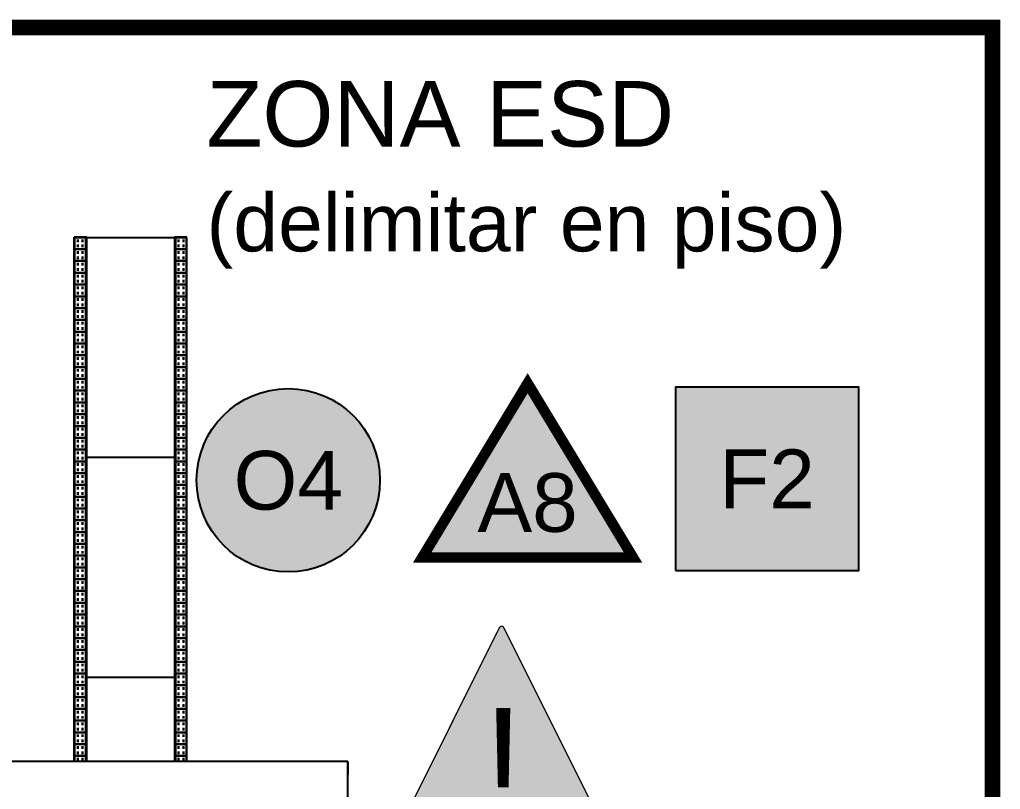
# Model space of a CAD drawing. Header units: metres. Extents: x 151 to 270, y 180 to 223.
# Drawn here: x 174.987 to 178.731, y 206.497 to 209.434 of the extents above; entities that cross this region are included whole.
import ezdxf
from ezdxf.enums import TextEntityAlignment as Align

# ---------------------------------------------------------------- set-up
doc = ezdxf.new("R2010")
doc.units = ezdxf.units.M
doc.linetypes.add('DASHED', pattern=[1.524, 1.27, -0.254])
doc.layers.add('1-AREA DE PRODUCCION', color=7, linetype='Continuous')
doc.layers.add('2-SEÑALETICA', color=2, linetype='Continuous')
doc.styles.add('SEN-ARIAL', font='arial.ttf')

# ---------------------------------------------------------------- blocks, each defined once
blk = doc.blocks.new('SEÑ_OBLIGACION')
at = {"true_color": 0x004da6}
h = blk.add_hatch(color=5, dxfattribs=at)
edge = h.paths.add_edge_path()
edge.add_arc((0, 0), 0.35, 0, 360)
at = {"color": 7}
blk.add_circle((0, 0), 0.35, dxfattribs=at)
at = {"color": 7, "style": 'SEN-ARIAL'}
blk.add_attdef('CODIGO', text='', height=0.224, dxfattribs=at).set_placement((0, 0), align=Align.MIDDLE_CENTER)
at = {"style": 'SEN-ARIAL', "flags": 1}
for tag, p in [('DESCRIPCION', (0, -0.55)), ('NOM', (0, -0.75))]:
    blk.add_attdef(tag, p, '', height=0.1, dxfattribs=at)
blk = doc.blocks.new('SEÑ_ADVERTENCIA')
at = {"true_color": 0xffd100}
blk.add_hatch(color=2, dxfattribs=at).paths.add_polyline_path([(0, 0.3675), (0.4025, -0.2975), (-0.4025, -0.2975)])
at = {"color": 250, "const_width": 0.04}
blk.add_lwpolyline([(0, 0.3675), (0.4025, -0.2975), (-0.4025, -0.2975)], close=True, dxfattribs=at)
at = {"color": 250, "style": 'SEN-ARIAL'}
blk.add_attdef('CODIGO', text='', height=0.224, dxfattribs=at).set_placement((0, -0.0875), align=Align.MIDDLE_CENTER)
at = {"style": 'SEN-ARIAL', "flags": 1}
for tag, p in [('DESCRIPCION', (0, -0.55)), ('NOM', (0, -0.75))]:
    blk.add_attdef(tag, p, '', height=0.1, dxfattribs=at)
blk = doc.blocks.new('SEÑ_INCENDIO')
at = {"true_color": 0xd90000}
blk.add_hatch(color=1, dxfattribs=at).paths.add_polyline_path([(-0.35, -0.35), (0.35, -0.35), (0.35, 0.35), (-0.35, 0.35)])
at = {"color": 7}
blk.add_lwpolyline([(-0.35, -0.35), (0.35, -0.35), (0.35, 0.35), (-0.35, 0.35)], close=True, dxfattribs=at)
at = {"color": 7, "style": 'SEN-ARIAL'}
blk.add_attdef('CODIGO', text='', height=0.224, dxfattribs=at).set_placement((0, 0), align=Align.MIDDLE_CENTER)
at = {"style": 'SEN-ARIAL', "flags": 1}
for tag, p in [('DESCRIPCION', (0, -0.55)), ('NOM', (0, -0.75))]:
    blk.add_attdef(tag, p, '', height=0.1, dxfattribs=at)

msp = doc.modelspace()

# ---------------------------------------------------------------- hatches: boundary and pattern name
at = {"layer": '2-SEÑALETICA', "linetype": 'ByBlock', "lineweight": 15}
h = msp.add_hatch(color=2, dxfattribs=at)
h.paths.add_polyline_path([(177.2104, 206.3313, 0.557537), (177.2194, 206.3458), (176.8356, 207.1135, 0.618034), (176.8177, 207.1135), (176.6641, 206.8062), (176.4339, 206.3458, 0.557537), (176.4428, 206.3313)])
h.paths.add_polyline_path([(177.2208, 206.5928), (177.2208, 206.9369), (177.5554, 206.9369), (177.5554, 206.5928)], flags=9)

# ---------------------------------------------------------------- linework, layer by layer
at = {"layer": '1-AREA DE PRODUCCION', "color": 0, "linetype": 'Continuous', "lineweight": 30}
for p, q in [((175.1951, 208.6042), (175.1951, 208.6043)), ((175.1951, 208.6038), (175.1951, 208.6042)), ((175.1951, 208.6036), (175.1951, 208.6038)), ((175.1951, 208.545), (175.1951, 208.6036)), ((175.1971, 208.6042), (175.1961, 208.6042)), ((175.1961, 208.6039), (175.1971, 208.6039)), ((175.2052, 208.6034), (175.1961, 208.6034)), ((175.1961, 208.6033), (175.1961, 208.6034)), ((175.1961, 208.6033), (175.2391, 208.6033)), ((175.1961, 208.6033), (175.1961, 208.5583)), ((175.1981, 208.6043), (175.1981, 208.6042)), ((175.1981, 208.6038), (175.1981, 208.6042)), ((175.1981, 208.6038), (175.1981, 208.6038)), ((175.1981, 208.6036), (175.1981, 208.6035)), ((175.1985, 208.6035), (175.2052, 208.6035)), ((175.2011, 208.6036), (175.1986, 208.6036)), ((175.2043, 208.6042), (175.1998, 208.6043)), ((175.1998, 208.6037), (175.2043, 208.6039)), ((175.2001, 208.6044), (175.2126, 208.6044)), ((175.2052, 208.6034), (175.2001, 208.6034)), ((175.206, 208.6038), (175.2015, 208.6036)), ((175.2046, 208.6039), (175.2046, 208.6041)), ((175.2052, 208.6035), (175.2052, 208.6034)), ((175.2062, 208.6035), (175.2052, 208.6035)), ((175.2052, 208.6035), (175.2052, 208.6034)), ((175.229, 208.604), (175.2062, 208.604)), ((175.2062, 208.604), (175.2062, 208.6038)), ((175.2062, 208.604), (175.2062, 208.6035)), ((175.229, 208.604), (175.2062, 208.604)), ((175.2086, 208.5858), (175.2086, 208.5958)), ((175.2094, 208.6043), (175.2092, 208.6043)), ((175.2092, 208.6043), (175.2092, 208.6043)), ((175.2092, 208.6043), (175.2092, 208.6043)), ((175.2092, 208.6043), (175.2093, 208.6043)), ((175.2093, 208.6043), (175.2095, 208.6043)), ((175.2096, 208.6043), (175.2094, 208.6043)), ((175.2095, 208.6043), (175.214, 208.6041)), ((175.2099, 208.6043), (175.2096, 208.6043)), ((175.2102, 208.6043), (175.2099, 208.6043)), ((175.2126, 208.6043), (175.2102, 208.6043)), ((175.2136, 208.6044), (175.2136, 208.6044)), ((175.2136, 208.6041), (175.2136, 208.6044)), ((175.2147, 208.6041), (175.2205, 208.6041)), ((175.2212, 208.6041), (175.2257, 208.6043)), ((175.2216, 208.6044), (175.2216, 208.6044)), ((175.2216, 208.6041), (175.2216, 208.6044)), ((175.2226, 208.6044), (175.2351, 208.6044)), ((175.225, 208.6043), (175.2226, 208.6043)), ((175.2253, 208.6043), (175.225, 208.6043)), ((175.2255, 208.6043), (175.2253, 208.6043)), ((175.2257, 208.6043), (175.2255, 208.6043)), ((175.2257, 208.6043), (175.2258, 208.6043)), ((175.2259, 208.6043), (175.2257, 208.6043)), ((175.2258, 208.6043), (175.2259, 208.6043)), ((175.2259, 208.6043), (175.226, 208.6043)), ((175.226, 208.6043), (175.2259, 208.6043)), ((175.2266, 208.5858), (175.2266, 208.5958)), ((175.229, 208.6038), (175.229, 208.604)), ((175.229, 208.6035), (175.229, 208.604)), ((175.23, 208.6035), (175.229, 208.6035)), ((175.2337, 208.6036), (175.2291, 208.6038)), ((175.23, 208.6034), (175.23, 208.6035)), ((175.23, 208.6035), (175.2366, 208.6035)), ((175.23, 208.6034), (175.23, 208.6035)), ((175.2351, 208.6034), (175.23, 208.6034)), ((175.2391, 208.6034), (175.23, 208.6034)), ((175.2306, 208.6041), (175.2306, 208.6039)), ((175.2354, 208.6043), (175.2309, 208.6042)), ((175.2309, 208.6039), (175.2354, 208.6037)), ((175.2366, 208.6036), (175.234, 208.6036)), ((175.2371, 208.6042), (175.2371, 208.6043)), ((175.2371, 208.6038), (175.2371, 208.6042)), ((175.2371, 208.6038), (175.2371, 208.6038)), ((175.2371, 208.6035), (175.2371, 208.6036)), ((175.2391, 208.6042), (175.2381, 208.6042)), ((175.2381, 208.6039), (175.2391, 208.6039)), ((175.2391, 208.6033), (175.2391, 208.6034)), ((175.2391, 208.6033), (175.2391, 208.5583)), ((175.2401, 208.6043), (175.2401, 208.6042)), ((175.2416, 208.6042), (175.2401, 208.6042)), ((175.2401, 208.6035), (175.2401, 208.6042)), ((175.2401, 208.6038), (175.2401, 208.6036)), ((175.2401, 208.6035), (175.2401, 207.764)), ((175.2416, 208.6035), (175.2416, 208.6042)), ((175.2416, 208.6042), (175.2416, 208.6042)), ((175.5801, 208.6042), (175.5786, 208.6042)), ((175.5786, 208.6042), (175.5786, 208.6035)), ((175.5786, 208.6042), (175.5786, 208.6042)), ((175.5801, 208.6043), (175.5801, 208.6042)), ((175.5801, 208.6042), (175.5801, 208.6035)), ((175.5801, 208.6038), (175.5801, 208.6036)), ((175.5801, 207.764), (175.5801, 208.6035)), ((175.5811, 208.6042), (175.5821, 208.6042)), ((175.5821, 208.6039), (175.5811, 208.6039)), ((175.5811, 208.6033), (175.5811, 208.6034)), ((175.5811, 208.6034), (175.5902, 208.6034)), ((175.5811, 208.5583), (175.5811, 208.6033)), ((175.6241, 208.6033), (175.5811, 208.6033)), ((175.5831, 208.6042), (175.5831, 208.6043)), ((175.5831, 208.6042), (175.5831, 208.6038)), ((175.5831, 208.6038), (175.5831, 208.6038)), ((175.5831, 208.6035), (175.5831, 208.6036)), ((175.5902, 208.6035), (175.5835, 208.6035)), ((175.5836, 208.6036), (175.5861, 208.6036)), ((175.5848, 208.6043), (175.5893, 208.6042)), ((175.5893, 208.6039), (175.5848, 208.6037)), ((175.5976, 208.6044), (175.5851, 208.6044)), ((175.5851, 208.6034), (175.5902, 208.6034)), ((175.5865, 208.6036), (175.591, 208.6038)), ((175.5896, 208.6041), (175.5896, 208.6039)), ((175.5902, 208.6034), (175.5902, 208.6035)), ((175.5902, 208.6034), (175.5902, 208.6035)), ((175.5902, 208.6035), (175.5912, 208.6035)), ((175.5912, 208.604), (175.614, 208.604)), ((175.5912, 208.6038), (175.5912, 208.604)), ((175.5912, 208.6035), (175.5912, 208.604)), ((175.614, 208.604), (175.5912, 208.604)), ((175.5936, 208.5958), (175.5936, 208.5858)), ((175.5943, 208.6043), (175.5942, 208.6043)), ((175.5942, 208.6043), (175.5942, 208.6043)), ((175.5942, 208.6043), (175.5942, 208.6043)), ((175.5942, 208.6043), (175.5944, 208.6043)), ((175.5945, 208.6043), (175.5943, 208.6043)), ((175.5944, 208.6043), (175.5946, 208.6043)), ((175.599, 208.6041), (175.5945, 208.6043)), ((175.5946, 208.6043), (175.5949, 208.6043)), ((175.5949, 208.6043), (175.5952, 208.6043)), ((175.5952, 208.6043), (175.5976, 208.6043)), ((175.5986, 208.6044), (175.5986, 208.6044)), ((175.5986, 208.6044), (175.5986, 208.6041)), ((175.6055, 208.6041), (175.5997, 208.6041)), ((175.6107, 208.6043), (175.6062, 208.6041)), ((175.6066, 208.6044), (175.6066, 208.6044)), ((175.6066, 208.6044), (175.6066, 208.6041)), ((175.6201, 208.6044), (175.6076, 208.6044)), ((175.6076, 208.6043), (175.61, 208.6043)), ((175.61, 208.6043), (175.6103, 208.6043)), ((175.6103, 208.6043), (175.6105, 208.6043)), ((175.6105, 208.6043), (175.6107, 208.6043)), ((175.6107, 208.6043), (175.6109, 208.6043)), ((175.6108, 208.6043), (175.6107, 208.6043)), ((175.6109, 208.6043), (175.6108, 208.6043)), ((175.6109, 208.6043), (175.611, 208.6043)), ((175.611, 208.6043), (175.6109, 208.6043)), ((175.6116, 208.5958), (175.6116, 208.5858)), ((175.614, 208.604), (175.614, 208.6038)), ((175.614, 208.604), (175.614, 208.6035)), ((175.614, 208.6035), (175.615, 208.6035)), ((175.6141, 208.6038), (175.6187, 208.6036)), ((175.615, 208.6035), (175.615, 208.6034)), ((175.6216, 208.6035), (175.615, 208.6035)), ((175.615, 208.6035), (175.615, 208.6034)), ((175.615, 208.6034), (175.6201, 208.6034)), ((175.615, 208.6034), (175.6241, 208.6034)), ((175.6156, 208.6039), (175.6156, 208.6041)), ((175.6159, 208.6042), (175.6204, 208.6043)), ((175.6204, 208.6037), (175.6159, 208.6039)), ((175.619, 208.6036), (175.6216, 208.6036)), ((175.6221, 208.6043), (175.6221, 208.6042)), ((175.6221, 208.6042), (175.6221, 208.6038)), ((175.6221, 208.6038), (175.6221, 208.6038)), ((175.6221, 208.6036), (175.6221, 208.6035)), ((175.6231, 208.6042), (175.6241, 208.6042)), ((175.6241, 208.6039), (175.6231, 208.6039)), ((175.6241, 208.6033), (175.6241, 208.6034)), ((175.6241, 208.5583), (175.6241, 208.6033)), ((175.1951, 208.5431), (175.1951, 208.545)), ((175.1961, 208.5583), (175.2391, 208.5583)), ((175.1961, 208.5583), (175.1961, 208.5134)), ((175.2086, 208.5659), (175.2086, 208.5758)), ((175.2086, 208.5409), (175.2086, 208.5508)), ((175.2266, 208.5659), (175.2266, 208.5758)), ((175.2266, 208.5409), (175.2266, 208.5508)), ((175.2391, 208.5583), (175.2391, 208.5134)), ((175.6241, 208.5583), (175.5811, 208.5583)), ((175.5811, 208.5134), (175.5811, 208.5583)), ((175.5936, 208.5758), (175.5936, 208.5659)), ((175.5936, 208.5508), (175.5936, 208.5409)), ((175.6116, 208.5758), (175.6116, 208.5659)), ((175.6116, 208.5508), (175.6116, 208.5409)), ((175.6241, 208.5134), (175.6241, 208.5583)), ((175.1951, 207.4438), (175.1951, 208.5431)), ((175.1961, 208.5134), (175.2391, 208.5134)), ((175.1961, 208.5134), (175.1961, 208.4684)), ((175.2086, 208.5209), (175.2086, 208.5308)), ((175.2266, 208.5209), (175.2266, 208.5308)), ((175.2391, 208.5134), (175.2391, 208.4684)), ((175.5811, 208.4684), (175.5811, 208.5134)), ((175.6241, 208.5134), (175.5811, 208.5134)), ((175.5936, 208.5308), (175.5936, 208.5209)), ((175.6116, 208.5308), (175.6116, 208.5209)), ((175.6241, 208.4684), (175.6241, 208.5134)), ((175.2086, 208.4959), (175.2086, 208.5058)), ((175.2086, 208.4759), (175.2086, 208.4859)), ((175.2266, 208.4959), (175.2266, 208.5058)), ((175.2266, 208.4759), (175.2266, 208.4859)), ((175.5936, 208.5058), (175.5936, 208.4959)), ((175.5936, 208.4859), (175.5936, 208.4759)), ((175.6116, 208.5058), (175.6116, 208.4959)), ((175.6116, 208.4859), (175.6116, 208.4759)), ((175.1961, 208.4684), (175.2391, 208.4684)), ((175.1961, 208.4684), (175.1961, 208.4234)), ((175.2086, 208.4509), (175.2086, 208.4609)), ((175.2086, 208.4309), (175.2086, 208.4409)), ((175.2266, 208.4509), (175.2266, 208.4609)), ((175.2266, 208.4309), (175.2266, 208.4409)), ((175.2391, 208.4684), (175.2391, 208.4234)), ((175.5811, 208.4234), (175.5811, 208.4684)), ((175.6241, 208.4684), (175.5811, 208.4684)), ((175.5936, 208.4609), (175.5936, 208.4509)), ((175.5936, 208.4409), (175.5936, 208.4309)), ((175.6116, 208.4609), (175.6116, 208.4509)), ((175.6116, 208.4409), (175.6116, 208.4309)), ((175.6241, 208.4234), (175.6241, 208.4684)), ((175.1961, 208.4234), (175.2391, 208.4234)), ((175.1961, 208.4234), (175.1961, 208.3784)), ((175.2086, 208.406), (175.2086, 208.4159)), ((175.2086, 208.386), (175.2086, 208.3959)), ((175.2266, 208.406), (175.2266, 208.4159)), ((175.2266, 208.386), (175.2266, 208.3959)), ((175.2391, 208.4234), (175.2391, 208.3784)), ((175.5811, 208.3784), (175.5811, 208.4234)), ((175.6241, 208.4234), (175.5811, 208.4234)), ((175.5936, 208.4159), (175.5936, 208.406)), ((175.5936, 208.3959), (175.5936, 208.386)), ((175.6116, 208.4159), (175.6116, 208.406)), ((175.6116, 208.3959), (175.6116, 208.386)), ((175.6241, 208.3784), (175.6241, 208.4234)), ((175.1961, 208.3784), (175.2391, 208.3784)), ((175.1961, 208.3784), (175.1961, 208.3335)), ((175.2086, 208.361), (175.2086, 208.3709)), ((175.2266, 208.361), (175.2266, 208.3709)), ((175.2391, 208.3784), (175.2391, 208.3335)), ((175.5811, 208.3335), (175.5811, 208.3784)), ((175.6241, 208.3784), (175.5811, 208.3784)), ((175.5936, 208.3709), (175.5936, 208.361)), ((175.6116, 208.3709), (175.6116, 208.361)), ((175.6241, 208.3335), (175.6241, 208.3784)), ((175.1961, 208.3335), (175.2391, 208.3335)), ((175.1961, 208.3335), (175.1961, 208.2885)), ((175.2086, 208.341), (175.2086, 208.3509)), ((175.2086, 208.316), (175.2086, 208.326)), ((175.2266, 208.341), (175.2266, 208.3509)), ((175.2266, 208.316), (175.2266, 208.326)), ((175.2391, 208.3335), (175.2391, 208.2885)), ((175.5811, 208.2885), (175.5811, 208.3335)), ((175.6241, 208.3335), (175.5811, 208.3335)), ((175.5936, 208.3509), (175.5936, 208.341)), ((175.5936, 208.326), (175.5936, 208.316)), ((175.6116, 208.3509), (175.6116, 208.341)), ((175.6116, 208.326), (175.6116, 208.316)), ((175.6241, 208.2885), (175.6241, 208.3335)), ((175.1961, 208.2885), (175.2391, 208.2885)), ((175.1961, 208.2885), (175.1961, 208.2435)), ((175.2086, 208.296), (175.2086, 208.306)), ((175.2266, 208.296), (175.2266, 208.306)), ((175.2391, 208.2885), (175.2391, 208.2435)), ((175.5811, 208.2435), (175.5811, 208.2885)), ((175.6241, 208.2885), (175.5811, 208.2885)), ((175.5936, 208.306), (175.5936, 208.296)), ((175.6116, 208.306), (175.6116, 208.296)), ((175.6241, 208.2435), (175.6241, 208.2885)), ((175.2086, 208.271), (175.2086, 208.281)), ((175.2086, 208.251), (175.2086, 208.261)), ((175.2266, 208.271), (175.2266, 208.281)), ((175.2266, 208.251), (175.2266, 208.261)), ((175.5936, 208.281), (175.5936, 208.271)), ((175.5936, 208.261), (175.5936, 208.251)), ((175.6116, 208.281), (175.6116, 208.271)), ((175.6116, 208.261), (175.6116, 208.251)), ((175.1961, 208.2435), (175.2391, 208.2435)), ((175.1961, 208.2435), (175.1961, 208.1986)), ((175.2086, 208.2261), (175.2086, 208.236)), ((175.2086, 208.2061), (175.2086, 208.216)), ((175.2266, 208.2261), (175.2266, 208.236)), ((175.2266, 208.2061), (175.2266, 208.216)), ((175.2391, 208.2435), (175.2391, 208.1986)), ((175.5811, 208.1986), (175.5811, 208.2435)), ((175.6241, 208.2435), (175.5811, 208.2435)), ((175.5936, 208.236), (175.5936, 208.2261)), ((175.5936, 208.216), (175.5936, 208.2061)), ((175.6116, 208.236), (175.6116, 208.2261)), ((175.6116, 208.216), (175.6116, 208.2061)), ((175.6241, 208.1986), (175.6241, 208.2435)), ((175.1961, 208.1986), (175.2391, 208.1986)), ((175.1961, 208.1986), (175.1961, 208.1536)), ((175.2086, 208.1811), (175.2086, 208.191)), ((175.2086, 208.1611), (175.2086, 208.171)), ((175.2266, 208.1811), (175.2266, 208.191)), ((175.2266, 208.1611), (175.2266, 208.171)), ((175.2391, 208.1986), (175.2391, 208.1536)), ((175.5811, 208.1536), (175.5811, 208.1986)), ((175.6241, 208.1986), (175.5811, 208.1986)), ((175.5936, 208.191), (175.5936, 208.1811)), ((175.5936, 208.171), (175.5936, 208.1611)), ((175.6116, 208.191), (175.6116, 208.1811)), ((175.6116, 208.171), (175.6116, 208.1611)), ((175.6241, 208.1536), (175.6241, 208.1986)), ((175.1961, 208.1536), (175.2391, 208.1536)), ((175.1961, 208.1536), (175.1961, 208.1086)), ((175.2086, 208.1361), (175.2086, 208.1461)), ((175.2266, 208.1361), (175.2266, 208.1461)), ((175.2391, 208.1536), (175.2391, 208.1086)), ((175.5811, 208.1086), (175.5811, 208.1536)), ((175.6241, 208.1536), (175.5811, 208.1536)), ((175.5936, 208.1461), (175.5936, 208.1361)), ((175.6116, 208.1461), (175.6116, 208.1361)), ((175.6241, 208.1086), (175.6241, 208.1536)), ((175.1961, 208.1086), (175.2391, 208.1086)), ((175.1961, 208.1086), (175.1961, 208.0636)), ((175.2086, 208.1161), (175.2086, 208.1261)), ((175.2086, 208.0911), (175.2086, 208.1011)), ((175.2266, 208.1161), (175.2266, 208.1261)), ((175.2266, 208.0911), (175.2266, 208.1011)), ((175.2391, 208.1086), (175.2391, 208.0636)), ((175.5811, 208.0636), (175.5811, 208.1086)), ((175.6241, 208.1086), (175.5811, 208.1086)), ((175.5936, 208.1261), (175.5936, 208.1161)), ((175.5936, 208.1011), (175.5936, 208.0911)), ((175.6116, 208.1261), (175.6116, 208.1161)), ((175.6116, 208.1011), (175.6116, 208.0911)), ((175.6241, 208.0636), (175.6241, 208.1086)), ((175.1961, 208.0636), (175.2391, 208.0636)), ((175.1961, 208.0636), (175.1961, 208.0187)), ((175.2086, 208.0712), (175.2086, 208.0811)), ((175.2266, 208.0712), (175.2266, 208.0811)), ((175.2391, 208.0636), (175.2391, 208.0187)), ((175.5811, 208.0187), (175.5811, 208.0636)), ((175.6241, 208.0636), (175.5811, 208.0636)), ((175.5936, 208.0811), (175.5936, 208.0712)), ((175.6116, 208.0811), (175.6116, 208.0712)), ((175.6241, 208.0187), (175.6241, 208.0636)), ((175.2086, 208.0462), (175.2086, 208.0561)), ((175.2086, 208.0262), (175.2086, 208.0361)), ((175.2266, 208.0462), (175.2266, 208.0561)), ((175.2266, 208.0262), (175.2266, 208.0361)), ((175.5936, 208.0561), (175.5936, 208.0462)), ((175.5936, 208.0361), (175.5936, 208.0262)), ((175.6116, 208.0561), (175.6116, 208.0462)), ((175.6116, 208.0361), (175.6116, 208.0262)), ((175.1961, 208.0187), (175.2391, 208.0187)), ((175.1961, 208.0187), (175.1961, 207.9737)), ((175.2086, 208.0012), (175.2086, 208.0111)), ((175.2086, 207.9812), (175.2086, 207.9912)), ((175.2266, 208.0012), (175.2266, 208.0111)), ((175.2266, 207.9812), (175.2266, 207.9912)), ((175.2391, 208.0187), (175.2391, 207.9737)), ((175.5811, 207.9737), (175.5811, 208.0187)), ((175.6241, 208.0187), (175.5811, 208.0187)), ((175.5936, 208.0111), (175.5936, 208.0012)), ((175.5936, 207.9912), (175.5936, 207.9812)), ((175.6116, 208.0111), (175.6116, 208.0012)), ((175.6116, 207.9912), (175.6116, 207.9812)), ((175.6241, 207.9737), (175.6241, 208.0187)), ((175.1961, 207.9737), (175.2391, 207.9737)), ((175.1961, 207.9737), (175.1961, 207.9287)), ((175.2086, 207.9562), (175.2086, 207.9662)), ((175.2086, 207.9362), (175.2086, 207.9462)), ((175.2266, 207.9562), (175.2266, 207.9662)), ((175.2266, 207.9362), (175.2266, 207.9462)), ((175.2391, 207.9737), (175.2391, 207.9287)), ((175.5811, 207.9287), (175.5811, 207.9737)), ((175.6241, 207.9737), (175.5811, 207.9737)), ((175.5936, 207.9662), (175.5936, 207.9562)), ((175.5936, 207.9462), (175.5936, 207.9362)), ((175.6116, 207.9662), (175.6116, 207.9562)), ((175.6116, 207.9462), (175.6116, 207.9362)), ((175.6241, 207.9287), (175.6241, 207.9737)), ((175.1961, 207.9287), (175.2391, 207.9287)), ((175.1961, 207.9287), (175.1961, 207.8837)), ((175.2086, 207.9113), (175.2086, 207.9212)), ((175.2266, 207.9113), (175.2266, 207.9212)), ((175.2391, 207.9287), (175.2391, 207.8837)), ((175.5811, 207.8837), (175.5811, 207.9287)), ((175.6241, 207.9287), (175.5811, 207.9287)), ((175.5936, 207.9212), (175.5936, 207.9113)), ((175.6116, 207.9212), (175.6116, 207.9113)), ((175.6241, 207.8837), (175.6241, 207.9287)), ((175.1961, 207.8837), (175.2391, 207.8837)), ((175.1961, 207.8837), (175.1961, 207.8388)), ((175.2086, 207.8913), (175.2086, 207.9012)), ((175.2086, 207.8663), (175.2086, 207.8762)), ((175.2266, 207.8913), (175.2266, 207.9012)), ((175.2266, 207.8663), (175.2266, 207.8762)), ((175.2391, 207.8837), (175.2391, 207.8388)), ((175.5811, 207.8388), (175.5811, 207.8837)), ((175.6241, 207.8837), (175.5811, 207.8837)), ((175.5936, 207.9012), (175.5936, 207.8913)), ((175.5936, 207.8762), (175.5936, 207.8663)), ((175.6116, 207.9012), (175.6116, 207.8913)), ((175.6116, 207.8762), (175.6116, 207.8663)), ((175.6241, 207.8388), (175.6241, 207.8837)), ((175.1961, 207.8388), (175.2391, 207.8388)), ((175.1961, 207.8388), (175.1961, 207.7938)), ((175.2086, 207.8463), (175.2086, 207.8562)), ((175.2266, 207.8463), (175.2266, 207.8562)), ((175.2391, 207.8388), (175.2391, 207.7938)), ((175.5811, 207.7938), (175.5811, 207.8388)), ((175.6241, 207.8388), (175.5811, 207.8388)), ((175.5936, 207.8562), (175.5936, 207.8463)), ((175.6116, 207.8562), (175.6116, 207.8463)), ((175.6241, 207.7938), (175.6241, 207.8388)), ((175.2086, 207.8213), (175.2086, 207.8313)), ((175.2086, 207.8013), (175.2086, 207.8113)), ((175.2266, 207.8213), (175.2266, 207.8313)), ((175.2266, 207.8013), (175.2266, 207.8113)), ((175.5936, 207.8313), (175.5936, 207.8213)), ((175.5936, 207.8113), (175.5936, 207.8013)), ((175.6116, 207.8313), (175.6116, 207.8213)), ((175.6116, 207.8113), (175.6116, 207.8013)), ((175.1961, 207.7938), (175.2391, 207.7938)), ((175.1961, 207.7938), (175.1961, 207.7488)), ((175.2086, 207.7763), (175.2086, 207.7863)), ((175.2086, 207.7564), (175.2086, 207.7663)), ((175.2266, 207.7763), (175.2266, 207.7863)), ((175.2266, 207.7564), (175.2266, 207.7663)), ((175.2391, 207.7938), (175.2391, 207.7488)), ((175.2401, 207.764), (175.2401, 206.9245)), ((175.5801, 206.9245), (175.5801, 207.764)), ((175.5811, 207.7488), (175.5811, 207.7938)), ((175.6241, 207.7938), (175.5811, 207.7938)), ((175.5936, 207.7863), (175.5936, 207.7763)), ((175.5936, 207.7663), (175.5936, 207.7564)), ((175.6116, 207.7863), (175.6116, 207.7763)), ((175.6116, 207.7663), (175.6116, 207.7564)), ((175.6241, 207.7488), (175.6241, 207.7938)), ((175.1961, 207.7488), (175.2391, 207.7488)), ((175.1961, 207.7488), (175.1961, 207.7039)), ((175.2086, 207.7314), (175.2086, 207.7413)), ((175.2086, 207.7114), (175.2086, 207.7213)), ((175.2266, 207.7314), (175.2266, 207.7413)), ((175.2266, 207.7114), (175.2266, 207.7213)), ((175.2391, 207.7488), (175.2391, 207.7039)), ((175.5811, 207.7039), (175.5811, 207.7488)), ((175.6241, 207.7488), (175.5811, 207.7488)), ((175.5936, 207.7413), (175.5936, 207.7314)), ((175.5936, 207.7213), (175.5936, 207.7114)), ((175.6116, 207.7413), (175.6116, 207.7314)), ((175.6116, 207.7213), (175.6116, 207.7114)), ((175.6241, 207.7039), (175.6241, 207.7488)), ((175.1961, 207.7039), (175.2391, 207.7039)), ((175.1961, 207.7039), (175.1961, 207.6589)), ((175.2086, 207.6864), (175.2086, 207.6963)), ((175.2266, 207.6864), (175.2266, 207.6963)), ((175.2391, 207.7039), (175.2391, 207.6589)), ((175.5811, 207.6589), (175.5811, 207.7039)), ((175.6241, 207.7039), (175.5811, 207.7039)), ((175.5936, 207.6963), (175.5936, 207.6864)), ((175.6116, 207.6963), (175.6116, 207.6864)), ((175.6241, 207.6589), (175.6241, 207.7039)), ((175.1961, 207.6589), (175.2391, 207.6589)), ((175.1961, 207.6589), (175.1961, 207.6139)), ((175.2086, 207.6664), (175.2086, 207.6763)), ((175.2086, 207.6414), (175.2086, 207.6514)), ((175.2266, 207.6664), (175.2266, 207.6763)), ((175.2266, 207.6414), (175.2266, 207.6514)), ((175.2391, 207.6589), (175.2391, 207.6139)), ((175.5811, 207.6139), (175.5811, 207.6589)), ((175.6241, 207.6589), (175.5811, 207.6589)), ((175.5936, 207.6763), (175.5936, 207.6664)), ((175.5936, 207.6514), (175.5936, 207.6414)), ((175.6116, 207.6763), (175.6116, 207.6664)), ((175.6116, 207.6514), (175.6116, 207.6414)), ((175.6241, 207.6139), (175.6241, 207.6589)), ((175.1961, 207.6139), (175.2391, 207.6139)), ((175.1961, 207.6139), (175.1961, 207.5689)), ((175.2086, 207.6214), (175.2086, 207.6314)), ((175.2266, 207.6214), (175.2266, 207.6314)), ((175.2391, 207.6139), (175.2391, 207.5689)), ((175.5811, 207.5689), (175.5811, 207.6139)), ((175.6241, 207.6139), (175.5811, 207.6139)), ((175.5936, 207.6314), (175.5936, 207.6214)), ((175.6116, 207.6314), (175.6116, 207.6214)), ((175.6241, 207.5689), (175.6241, 207.6139)), ((175.2086, 207.5964), (175.2086, 207.6064)), ((175.2086, 207.5765), (175.2086, 207.5864)), ((175.2266, 207.5964), (175.2266, 207.6064)), ((175.2266, 207.5765), (175.2266, 207.5864)), ((175.5936, 207.6064), (175.5936, 207.5964)), ((175.5936, 207.5864), (175.5936, 207.5765)), ((175.6116, 207.6064), (175.6116, 207.5964)), ((175.6116, 207.5864), (175.6116, 207.5765)), ((175.1961, 207.5689), (175.2391, 207.5689)), ((175.1961, 207.5689), (175.1961, 207.524)), ((175.2086, 207.5515), (175.2086, 207.5614)), ((175.2086, 207.5315), (175.2086, 207.5414)), ((175.2266, 207.5515), (175.2266, 207.5614)), ((175.2266, 207.5315), (175.2266, 207.5414)), ((175.2391, 207.5689), (175.2391, 207.524)), ((175.5811, 207.524), (175.5811, 207.5689)), ((175.6241, 207.5689), (175.5811, 207.5689)), ((175.5936, 207.5614), (175.5936, 207.5515)), ((175.5936, 207.5414), (175.5936, 207.5315)), ((175.6116, 207.5614), (175.6116, 207.5515)), ((175.6116, 207.5414), (175.6116, 207.5315)), ((175.6241, 207.524), (175.6241, 207.5689)), ((175.1961, 207.524), (175.2391, 207.524)), ((175.1961, 207.524), (175.1961, 207.479)), ((175.2086, 207.5065), (175.2086, 207.5164)), ((175.2266, 207.5065), (175.2266, 207.5164)), ((175.2391, 207.524), (175.2391, 207.479)), ((175.5811, 207.479), (175.5811, 207.524)), ((175.6241, 207.524), (175.5811, 207.524)), ((175.5936, 207.5164), (175.5936, 207.5065)), ((175.6116, 207.5164), (175.6116, 207.5065)), ((175.6241, 207.479), (175.6241, 207.524)), ((175.1961, 207.479), (175.2391, 207.479)), ((175.1961, 207.479), (175.1961, 207.434)), ((175.2086, 207.4865), (175.2086, 207.4965)), ((175.2086, 207.4615), (175.2086, 207.4715)), ((175.2266, 207.4865), (175.2266, 207.4965)), ((175.2266, 207.4615), (175.2266, 207.4715)), ((175.2391, 207.479), (175.2391, 207.434)), ((175.5811, 207.434), (175.5811, 207.479)), ((175.6241, 207.479), (175.5811, 207.479)), ((175.5936, 207.4965), (175.5936, 207.4865)), ((175.5936, 207.4715), (175.5936, 207.4615)), ((175.6116, 207.4965), (175.6116, 207.4865)), ((175.6116, 207.4715), (175.6116, 207.4615)), ((175.6241, 207.434), (175.6241, 207.479)), ((175.1951, 207.4415), (175.1942, 207.4415)), ((175.1951, 207.4418), (175.1944, 207.4418)), ((175.1951, 207.4422), (175.1947, 207.4422)), ((175.1951, 207.3071), (175.1951, 207.4438)), ((175.1961, 207.434), (175.2391, 207.434)), ((175.1961, 207.434), (175.1961, 207.389)), ((175.2086, 207.4415), (175.2086, 207.4515)), ((175.2086, 207.4166), (175.2086, 207.4265)), ((175.2266, 207.4415), (175.2266, 207.4515)), ((175.2266, 207.4166), (175.2266, 207.4265)), ((175.2391, 207.434), (175.2391, 207.389)), ((175.5811, 207.389), (175.5811, 207.434)), ((175.6241, 207.434), (175.5811, 207.434)), ((175.5936, 207.4515), (175.5936, 207.4415)), ((175.5936, 207.4265), (175.5936, 207.4166)), ((175.6116, 207.4515), (175.6116, 207.4415)), ((175.6116, 207.4265), (175.6116, 207.4166)), ((175.6241, 207.389), (175.6241, 207.434)), ((175.1961, 207.389), (175.2391, 207.389)), ((175.1961, 207.389), (175.1961, 207.3441)), ((175.2086, 207.3966), (175.2086, 207.4065)), ((175.2266, 207.3966), (175.2266, 207.4065)), ((175.2391, 207.389), (175.2391, 207.3441)), ((175.5811, 207.3441), (175.5811, 207.389)), ((175.6241, 207.389), (175.5811, 207.389)), ((175.5936, 207.4065), (175.5936, 207.3966)), ((175.6116, 207.4065), (175.6116, 207.3966)), ((175.6241, 207.3441), (175.6241, 207.389)), ((175.2086, 207.3716), (175.2086, 207.3815)), ((175.2086, 207.3516), (175.2086, 207.3615)), ((175.2266, 207.3716), (175.2266, 207.3815)), ((175.2266, 207.3516), (175.2266, 207.3615)), ((175.5936, 207.3815), (175.5936, 207.3716)), ((175.5936, 207.3615), (175.5936, 207.3516)), ((175.6116, 207.3815), (175.6116, 207.3716)), ((175.6116, 207.3615), (175.6116, 207.3516)), ((175.1961, 207.3441), (175.2391, 207.3441)), ((175.1961, 207.3441), (175.1961, 207.2991)), ((175.2086, 207.3266), (175.2086, 207.3366)), ((175.2086, 207.3066), (175.2086, 207.3166)), ((175.2266, 207.3266), (175.2266, 207.3366)), ((175.2266, 207.3066), (175.2266, 207.3166)), ((175.2391, 207.3441), (175.2391, 207.2991)), ((175.5811, 207.2991), (175.5811, 207.3441)), ((175.6241, 207.3441), (175.5811, 207.3441)), ((175.5936, 207.3366), (175.5936, 207.3266)), ((175.5936, 207.3166), (175.5936, 207.3066)), ((175.6116, 207.3366), (175.6116, 207.3266)), ((175.6116, 207.3166), (175.6116, 207.3066)), ((175.6241, 207.2991), (175.6241, 207.3441)), ((175.1951, 207.3052), (175.1951, 207.3071)), ((175.1951, 206.6037), (175.1951, 207.3052)), ((175.1961, 207.2991), (175.2391, 207.2991)), ((175.1961, 207.2991), (175.1961, 207.2541)), ((175.2086, 207.2816), (175.2086, 207.2916)), ((175.2266, 207.2816), (175.2266, 207.2916)), ((175.2391, 207.2991), (175.2391, 207.2541)), ((175.5811, 207.2541), (175.5811, 207.2991)), ((175.6241, 207.2991), (175.5811, 207.2991)), ((175.5936, 207.2916), (175.5936, 207.2816)), ((175.6116, 207.2916), (175.6116, 207.2816)), ((175.6241, 207.2541), (175.6241, 207.2991)), ((175.1961, 207.2541), (175.2391, 207.2541)), ((175.1961, 207.2541), (175.1961, 207.2092)), ((175.2086, 207.2617), (175.2086, 207.2716)), ((175.2086, 207.2367), (175.2086, 207.2466)), ((175.2266, 207.2617), (175.2266, 207.2716)), ((175.2266, 207.2367), (175.2266, 207.2466)), ((175.2391, 207.2541), (175.2391, 207.2092)), ((175.5811, 207.2092), (175.5811, 207.2541)), ((175.6241, 207.2541), (175.5811, 207.2541)), ((175.5936, 207.2716), (175.5936, 207.2617)), ((175.5936, 207.2466), (175.5936, 207.2367)), ((175.6116, 207.2716), (175.6116, 207.2617)), ((175.6116, 207.2466), (175.6116, 207.2367)), ((175.6241, 207.2092), (175.6241, 207.2541)), ((175.1961, 207.2092), (175.2391, 207.2092)), ((175.1961, 207.2092), (175.1961, 207.1642)), ((175.2086, 207.2167), (175.2086, 207.2266)), ((175.2086, 207.1917), (175.2086, 207.2016)), ((175.2266, 207.2167), (175.2266, 207.2266)), ((175.2266, 207.1917), (175.2266, 207.2016)), ((175.2391, 207.2092), (175.2391, 207.1642)), ((175.5811, 207.1642), (175.5811, 207.2092)), ((175.6241, 207.2092), (175.5811, 207.2092)), ((175.5936, 207.2266), (175.5936, 207.2167)), ((175.5936, 207.2016), (175.5936, 207.1917)), ((175.6116, 207.2266), (175.6116, 207.2167)), ((175.6116, 207.2016), (175.6116, 207.1917)), ((175.6241, 207.1642), (175.6241, 207.2092)), ((175.1961, 207.1642), (175.2391, 207.1642)), ((175.1961, 207.1642), (175.1961, 207.1192)), ((175.2086, 207.1717), (175.2086, 207.1817)), ((175.2266, 207.1717), (175.2266, 207.1817)), ((175.2391, 207.1642), (175.2391, 207.1192)), ((175.5811, 207.1192), (175.5811, 207.1642)), ((175.6241, 207.1642), (175.5811, 207.1642)), ((175.5936, 207.1817), (175.5936, 207.1717)), ((175.6116, 207.1817), (175.6116, 207.1717)), ((175.6241, 207.1192), (175.6241, 207.1642)), ((175.2086, 207.1467), (175.2086, 207.1567)), ((175.2086, 207.1267), (175.2086, 207.1367)), ((175.2266, 207.1467), (175.2266, 207.1567)), ((175.2266, 207.1267), (175.2266, 207.1367)), ((175.5936, 207.1567), (175.5936, 207.1467)), ((175.5936, 207.1367), (175.5936, 207.1267)), ((175.6116, 207.1567), (175.6116, 207.1467)), ((175.6116, 207.1367), (175.6116, 207.1267)), ((175.1961, 207.1192), (175.2391, 207.1192)), ((175.1961, 207.1192), (175.1961, 207.0742)), ((175.2086, 207.1017), (175.2086, 207.1117)), ((175.2086, 207.0818), (175.2086, 207.0917)), ((175.2266, 207.1017), (175.2266, 207.1117)), ((175.2266, 207.0818), (175.2266, 207.0917)), ((175.2391, 207.1192), (175.2391, 207.0742)), ((175.5811, 207.0742), (175.5811, 207.1192)), ((175.6241, 207.1192), (175.5811, 207.1192)), ((175.5936, 207.1117), (175.5936, 207.1017)), ((175.5936, 207.0917), (175.5936, 207.0818)), ((175.6116, 207.1117), (175.6116, 207.1017)), ((175.6116, 207.0917), (175.6116, 207.0818)), ((175.6241, 207.0742), (175.6241, 207.1192)), ((175.1961, 207.0742), (175.2391, 207.0742)), ((175.1961, 207.0742), (175.1961, 207.0293)), ((175.2086, 207.0568), (175.2086, 207.0667)), ((175.2266, 207.0568), (175.2266, 207.0667)), ((175.2391, 207.0742), (175.2391, 207.0293)), ((175.5811, 207.0293), (175.5811, 207.0742)), ((175.6241, 207.0742), (175.5811, 207.0742)), ((175.5936, 207.0667), (175.5936, 207.0568)), ((175.6116, 207.0667), (175.6116, 207.0568)), ((175.6241, 207.0293), (175.6241, 207.0742)), ((175.1961, 207.0293), (175.2391, 207.0293)), ((175.1961, 207.0293), (175.1961, 206.9843)), ((175.2086, 207.0368), (175.2086, 207.0467)), ((175.2086, 207.0118), (175.2086, 207.0217)), ((175.2266, 207.0368), (175.2266, 207.0467)), ((175.2266, 207.0118), (175.2266, 207.0217)), ((175.2391, 207.0293), (175.2391, 206.9843)), ((175.5811, 206.9843), (175.5811, 207.0293)), ((175.6241, 207.0293), (175.5811, 207.0293)), ((175.5936, 207.0467), (175.5936, 207.0368)), ((175.5936, 207.0217), (175.5936, 207.0118)), ((175.6116, 207.0467), (175.6116, 207.0368)), ((175.6116, 207.0217), (175.6116, 207.0118)), ((175.6241, 206.9843), (175.6241, 207.0293)), ((175.1961, 206.9843), (175.2391, 206.9843)), ((175.1961, 206.9843), (175.1961, 206.9393)), ((175.2086, 206.9918), (175.2086, 207.0018)), ((175.2086, 206.9668), (175.2086, 206.9768)), ((175.2266, 206.9918), (175.2266, 207.0018)), ((175.2266, 206.9668), (175.2266, 206.9768)), ((175.2391, 206.9843), (175.2391, 206.9393)), ((175.5811, 206.9393), (175.5811, 206.9843)), ((175.6241, 206.9843), (175.5811, 206.9843)), ((175.5936, 207.0018), (175.5936, 206.9918)), ((175.5936, 206.9768), (175.5936, 206.9668)), ((175.6116, 207.0018), (175.6116, 206.9918)), ((175.6116, 206.9768), (175.6116, 206.9668)), ((175.6241, 206.9393), (175.6241, 206.9843)), ((175.1961, 206.9393), (175.2391, 206.9393)), ((175.1961, 206.9393), (175.1961, 206.8944)), ((175.2086, 206.9468), (175.2086, 206.9568)), ((175.2266, 206.9468), (175.2266, 206.9568)), ((175.2391, 206.9393), (175.2391, 206.8944)), ((175.5811, 206.8944), (175.5811, 206.9393)), ((175.6241, 206.9393), (175.5811, 206.9393)), ((175.5936, 206.9568), (175.5936, 206.9468)), ((175.6116, 206.9568), (175.6116, 206.9468)), ((175.6241, 206.8944), (175.6241, 206.9393)), ((175.2086, 206.9219), (175.2086, 206.9318)), ((175.2086, 206.9019), (175.2086, 206.9118)), ((175.2266, 206.9219), (175.2266, 206.9318)), ((175.2266, 206.9019), (175.2266, 206.9118)), ((175.2401, 206.9245), (175.2401, 206.6037)), ((175.5936, 206.9318), (175.5936, 206.9219)), ((175.5936, 206.9118), (175.5936, 206.9019)), ((175.6116, 206.9318), (175.6116, 206.9219)), ((175.6116, 206.9118), (175.6116, 206.9019)), ((175.1961, 206.8944), (175.2391, 206.8944)), ((175.1961, 206.8944), (175.1961, 206.8494)), ((175.2086, 206.8769), (175.2086, 206.8868)), ((175.2086, 206.8569), (175.2086, 206.8668)), ((175.2266, 206.8769), (175.2266, 206.8868)), ((175.2266, 206.8569), (175.2266, 206.8668)), ((175.2391, 206.8944), (175.2391, 206.8494)), ((175.5811, 206.8494), (175.5811, 206.8944)), ((175.6241, 206.8944), (175.5811, 206.8944)), ((175.5936, 206.8868), (175.5936, 206.8769)), ((175.5936, 206.8668), (175.5936, 206.8569)), ((175.6116, 206.8868), (175.6116, 206.8769)), ((175.6116, 206.8668), (175.6116, 206.8569)), ((175.6241, 206.8494), (175.6241, 206.8944)), ((175.1961, 206.8494), (175.2391, 206.8494)), ((175.1961, 206.8494), (175.1961, 206.8044)), ((175.2086, 206.8319), (175.2086, 206.8419)), ((175.2266, 206.8319), (175.2266, 206.8419)), ((175.2391, 206.8494), (175.2391, 206.8044)), ((175.5811, 206.8044), (175.5811, 206.8494)), ((175.6241, 206.8494), (175.5811, 206.8494)), ((175.5936, 206.8419), (175.5936, 206.8319)), ((175.6116, 206.8419), (175.6116, 206.8319)), ((175.6241, 206.8044), (175.6241, 206.8494)), ((175.1961, 206.8044), (175.2391, 206.8044)), ((175.1961, 206.8044), (175.1961, 206.7594)), ((175.2086, 206.8119), (175.2086, 206.8219)), ((175.2086, 206.7869), (175.2086, 206.7969)), ((175.2266, 206.8119), (175.2266, 206.8219)), ((175.2266, 206.7869), (175.2266, 206.7969)), ((175.2391, 206.8044), (175.2391, 206.7594)), ((175.5811, 206.7594), (175.5811, 206.8044)), ((175.6241, 206.8044), (175.5811, 206.8044)), ((175.5936, 206.8219), (175.5936, 206.8119)), ((175.5936, 206.7969), (175.5936, 206.7869)), ((175.6116, 206.8219), (175.6116, 206.8119)), ((175.6116, 206.7969), (175.6116, 206.7869)), ((175.6241, 206.7594), (175.6241, 206.8044)), ((175.1961, 206.7594), (175.2391, 206.7594)), ((175.1961, 206.7594), (175.1961, 206.7145)), ((175.2086, 206.767), (175.2086, 206.7769)), ((175.2086, 206.742), (175.2086, 206.7519)), ((175.2266, 206.767), (175.2266, 206.7769)), ((175.2266, 206.742), (175.2266, 206.7519)), ((175.2391, 206.7594), (175.2391, 206.7145)), ((175.5811, 206.7145), (175.5811, 206.7594)), ((175.6241, 206.7594), (175.5811, 206.7594)), ((175.5936, 206.7769), (175.5936, 206.767)), ((175.5936, 206.7519), (175.5936, 206.742)), ((175.6116, 206.7769), (175.6116, 206.767)), ((175.6116, 206.7519), (175.6116, 206.742)), ((175.6241, 206.7145), (175.6241, 206.7594)), ((175.1961, 206.7145), (175.2391, 206.7145)), ((175.1961, 206.7145), (175.1961, 206.6695)), ((175.2086, 206.722), (175.2086, 206.7319)), ((175.2266, 206.722), (175.2266, 206.7319)), ((175.2391, 206.7145), (175.2391, 206.6695)), ((175.5811, 206.6695), (175.5811, 206.7145)), ((175.6241, 206.7145), (175.5811, 206.7145)), ((175.5936, 206.7319), (175.5936, 206.722)), ((175.6116, 206.7319), (175.6116, 206.722)), ((175.6241, 206.6695), (175.6241, 206.7145)), ((175.2086, 206.697), (175.2086, 206.7069)), ((175.2086, 206.677), (175.2086, 206.687)), ((175.2266, 206.697), (175.2266, 206.7069)), ((175.2266, 206.677), (175.2266, 206.687)), ((175.5936, 206.7069), (175.5936, 206.697)), ((175.5936, 206.687), (175.5936, 206.677)), ((175.6116, 206.7069), (175.6116, 206.697)), ((175.6116, 206.687), (175.6116, 206.677)), ((175.1961, 206.6695), (175.2391, 206.6695)), ((175.1961, 206.6695), (175.1961, 206.6245)), ((175.2086, 206.652), (175.2086, 206.662)), ((175.2086, 206.632), (175.2086, 206.642)), ((175.2266, 206.652), (175.2266, 206.662)), ((175.2266, 206.632), (175.2266, 206.642)), ((175.2391, 206.6695), (175.2391, 206.6245)), ((175.5811, 206.6245), (175.5811, 206.6695)), ((175.6241, 206.6695), (175.5811, 206.6695)), ((175.5936, 206.662), (175.5936, 206.652)), ((175.5936, 206.642), (175.5936, 206.632)), ((175.6116, 206.662), (175.6116, 206.652)), ((175.6116, 206.642), (175.6116, 206.632)), ((175.6241, 206.6245), (175.6241, 206.6695)), ((175.1961, 206.6245), (175.2391, 206.6245)), ((175.1961, 206.6245), (175.1961, 206.6037)), ((175.2086, 206.6071), (175.2086, 206.617)), ((175.2266, 206.6071), (175.2266, 206.617)), ((175.2391, 206.6245), (175.2391, 206.6037)), ((175.5811, 206.6037), (175.5811, 206.6245)), ((175.6241, 206.6245), (175.5811, 206.6245)), ((175.5936, 206.617), (175.5936, 206.6071)), ((175.6116, 206.617), (175.6116, 206.6071)), ((175.6241, 206.6037), (175.6241, 206.6245))]:
    msp.add_line(p, q, dxfattribs=at)
at = {"layer": '1-AREA DE PRODUCCION', "color": 0, "linetype": 'Continuous', "lineweight": 13}
for p, q in [((175.1961, 208.6039), (175.1961, 208.6042)), ((175.1971, 208.6039), (175.1971, 208.6042)), ((175.1986, 208.6035), (175.1986, 208.6036)), ((175.1998, 208.6037), (175.1998, 208.6043)), ((175.2011, 208.6035), (175.2011, 208.6036)), ((175.2015, 208.6035), (175.2015, 208.6036)), ((175.2043, 208.6039), (175.2043, 208.6042)), ((175.206, 208.6035), (175.206, 208.6038)), ((175.2102, 208.6043), (175.2102, 208.6043)), ((175.2126, 208.6042), (175.2126, 208.6043)), ((175.2226, 208.6042), (175.2226, 208.6043)), ((175.225, 208.6043), (175.225, 208.6043)), ((175.2291, 208.6035), (175.2291, 208.6038)), ((175.2309, 208.6039), (175.2309, 208.6042)), ((175.2337, 208.6035), (175.2337, 208.6036)), ((175.234, 208.6035), (175.234, 208.6036)), ((175.2354, 208.6037), (175.2354, 208.6043)), ((175.2366, 208.6035), (175.2366, 208.6036)), ((175.2381, 208.6039), (175.2381, 208.6042)), ((175.2391, 208.6039), (175.2391, 208.6042)), ((175.2416, 208.6042), (175.2401, 208.6042)), ((175.2416, 208.6035), (175.2401, 208.6035)), ((175.2426, 208.6034), (175.2426, 207.7639)), ((175.2426, 208.6034), (175.2426, 208.6034)), ((175.5776, 207.7639), (175.5776, 208.6034)), ((175.5776, 208.6034), (175.5776, 208.6034)), ((175.5801, 208.6042), (175.5786, 208.6042)), ((175.5786, 208.6035), (175.5801, 208.6035)), ((175.5811, 208.6042), (175.5811, 208.6039)), ((175.5821, 208.6042), (175.5821, 208.6039)), ((175.5836, 208.6036), (175.5836, 208.6035)), ((175.5848, 208.6043), (175.5848, 208.6037)), ((175.5861, 208.6036), (175.5861, 208.6035)), ((175.5865, 208.6036), (175.5865, 208.6035)), ((175.5893, 208.6042), (175.5893, 208.6039)), ((175.591, 208.6038), (175.591, 208.6035)), ((175.5952, 208.6043), (175.5952, 208.6043)), ((175.5976, 208.6043), (175.5976, 208.6042)), ((175.6076, 208.6043), (175.6076, 208.6042)), ((175.61, 208.6043), (175.61, 208.6043)), ((175.6141, 208.6038), (175.6141, 208.6035)), ((175.6159, 208.6042), (175.6159, 208.6039)), ((175.6187, 208.6036), (175.6187, 208.6035)), ((175.619, 208.6036), (175.619, 208.6035)), ((175.6204, 208.6043), (175.6204, 208.6037)), ((175.6216, 208.6036), (175.6216, 208.6035)), ((175.6231, 208.6042), (175.6231, 208.6039)), ((175.6241, 208.6042), (175.6241, 208.6039)), ((175.1951, 208.5431), (175.1931, 208.5431)), ((175.2426, 207.7639), (175.2426, 206.9244)), ((175.5776, 206.9244), (175.5776, 207.7639)), ((175.1951, 207.437), (175.1916, 207.437)), ((175.1951, 207.4438), (175.1931, 207.4438)), ((175.1951, 207.4411), (175.194, 207.4411)), ((175.1951, 207.4422), (175.1947, 207.4422)), ((175.1951, 207.3052), (175.1931, 207.3052)), ((175.2426, 206.9244), (175.2426, 206.6037))]:
    msp.add_line(p, q, dxfattribs=at)
at = {"layer": '1-AREA DE PRODUCCION', "color": 0}
for p, q in [((175.2408, 208.6035), (175.5793, 208.6035)), ((175.5776, 207.7639), (175.2426, 207.7639)), ((175.5776, 206.9244), (175.2401, 206.9245)), ((175.5776, 206.9244), (175.5776, 206.6037)), ((175.5801, 206.9245), (175.5801, 206.6037)), ((176.2401, 206.6037), (174.6401, 206.6037)), ((175.6241, 206.6037), (175.4401, 206.6037)), ((176.2401, 206.6037), (176.2401, 206.5537)), ((176.2401, 204.1037), (176.2401, 206.6037))]:
    msp.add_line(p, q, dxfattribs=at)
at = {"layer": '1-AREA DE PRODUCCION', "color": 0, "linetype": 'Continuous', "lineweight": 30}
for centre, radius, start, end in [((175.1988, 208.5685), 0.036, 88.0109, 95.9867), ((175.1958, 208.6114), 0.00719, 264.0133, 271.9891), ((175.1958, 208.5967), 0.00719, 88.0109, 95.9867), ((175.1988, 208.6393), 0.036, 264.0133, 271.9891), ((175.1973, 208.6114), 0.00719, 268.0109, 275.9867), ((175.1973, 208.5967), 0.00719, 84.0133, 91.9891), ((175.1991, 208.5909), 0.0134, 87.1751, 94.4813), ((175.1991, 208.6171), 0.0134, 265.5187, 272.8249), ((175.1984, 208.6), 0.0036, 88.0109, 95.9867), ((175.1984, 208.6066), 0.0031, 263.6341, 271.9266), ((175.2011, 208.6144), 0.0107, 269.8849, 271.7715), ((175.2043, 208.6029), 0.00126, 78.4964, 91.8715), ((175.2043, 208.6052), 0.00126, 268.1285, 281.5036), ((175.206, 208.6044), 0.000631, 268.1285, 281.5036), ((175.2128, 208.5973), 0.00719, 84.0133, 91.9891), ((175.2128, 208.6115), 0.00719, 268.0109, 275.9867), ((175.2146, 208.6256), 0.0215, 268.2285, 270.1151), ((175.2205, 208.6256), 0.0215, 269.8849, 271.7715), ((175.2223, 208.6115), 0.00719, 264.0133, 271.9891), ((175.2223, 208.5973), 0.00719, 88.0109, 95.9867), ((175.2291, 208.6044), 0.000631, 258.4964, 271.8715), ((175.2308, 208.6029), 0.00126, 88.1285, 101.5036), ((175.2308, 208.6052), 0.00126, 258.4964, 271.8715), ((175.234, 208.6144), 0.0107, 268.2285, 270.1151), ((175.2363, 208.5685), 0.036, 84.0133, 91.9891), ((175.2363, 208.6393), 0.036, 268.0109, 275.9867), ((175.236, 208.5909), 0.0134, 85.5187, 92.8249), ((175.236, 208.6171), 0.0134, 267.1751, 274.4813), ((175.2367, 208.6), 0.0036, 84.0133, 91.9891), ((175.2367, 208.6066), 0.0031, 268.0734, 276.3659), ((175.2378, 208.6114), 0.00719, 264.0133, 271.9891), ((175.2378, 208.5967), 0.00719, 88.0109, 95.9867), ((175.2393, 208.6114), 0.00719, 268.0109, 275.9867), ((175.2393, 208.5967), 0.00719, 84.0133, 91.9891), ((175.2419, 208.6214), 0.018, 264.0133, 271.9891), ((175.2423, 208.6106), 0.00719, 264.0133, 271.9891), ((175.5782, 208.6214), 0.018, 268.0109, 275.9867), ((175.5778, 208.6106), 0.00719, 268.0109, 275.9867), ((175.5838, 208.5685), 0.036, 88.0109, 95.9867), ((175.5808, 208.6114), 0.00719, 264.0133, 271.9891), ((175.5808, 208.5967), 0.00719, 88.0109, 95.9867), ((175.5838, 208.6393), 0.036, 264.0133, 271.9891), ((175.5823, 208.6114), 0.00719, 268.0109, 275.9867), ((175.5823, 208.5967), 0.00719, 84.0133, 91.9891), ((175.5841, 208.5909), 0.0134, 87.1751, 94.4813), ((175.5841, 208.6171), 0.0134, 265.5187, 272.8249), ((175.5834, 208.6), 0.0036, 88.0109, 95.9867), ((175.5834, 208.6066), 0.0031, 263.6341, 271.9266), ((175.5861, 208.6144), 0.0107, 269.8849, 271.7715), ((175.5893, 208.6029), 0.00126, 78.4964, 91.8715), ((175.5893, 208.6052), 0.00126, 268.1285, 281.5036), ((175.591, 208.6044), 0.000631, 268.1285, 281.5036), ((175.5978, 208.5973), 0.00719, 84.0133, 91.9891), ((175.5978, 208.6115), 0.00719, 268.0109, 275.9867), ((175.5996, 208.6256), 0.0215, 268.2285, 270.1151), ((175.6055, 208.6256), 0.0215, 269.8849, 271.7715), ((175.6073, 208.6115), 0.00719, 264.0133, 271.9891), ((175.6073, 208.5973), 0.00719, 88.0109, 95.9867), ((175.6141, 208.6044), 0.000631, 258.4964, 271.8715), ((175.6158, 208.6029), 0.00126, 88.1285, 101.5036), ((175.6158, 208.6052), 0.00126, 258.4964, 271.8715), ((175.619, 208.6144), 0.0107, 268.2285, 270.1151), ((175.6213, 208.5685), 0.036, 84.0133, 91.9891), ((175.6213, 208.6393), 0.036, 268.0109, 275.9867), ((175.621, 208.5909), 0.0134, 85.5187, 92.8249), ((175.621, 208.6171), 0.0134, 267.1751, 274.4813), ((175.6217, 208.6), 0.0036, 84.0133, 91.9891), ((175.6217, 208.6066), 0.0031, 268.0734, 276.3659), ((175.6228, 208.6114), 0.00719, 264.0133, 271.9891), ((175.6228, 208.5967), 0.00719, 88.0109, 95.9867), ((175.6243, 208.6114), 0.00719, 268.0109, 275.9867), ((175.6243, 208.5967), 0.00719, 84.0133, 91.9891), ((175.1921, 208.5459), 0.003, 0.0009, 30.0165), ((175.1921, 208.5431), 0.003, 0.0009, 30.0165), ((175.2419, 207.7819), 0.018, 264.0133, 271.9891), ((175.5782, 207.7819), 0.018, 268.0109, 275.9867), ((175.1921, 207.4438), 0.003, 329.9835, 359.9991), ((175.1921, 207.308), 0.003, 0.0009, 30.0165), ((175.1921, 207.3052), 0.003, 0.0009, 30.0165), ((175.2419, 206.9424), 0.018, 264.0133, 271.9891), ((175.5782, 206.9424), 0.018, 268.0109, 275.9867)]:
    msp.add_arc(centre, radius, start, end, dxfattribs=at)
at = {"layer": '2-SEÑALETICA', "color": 0, "linetype": 'ByBlock', "lineweight": 15}
for p, q in [((176.8177, 207.1135), (176.4339, 206.3458)), ((176.8356, 207.1135), (177.2194, 206.3458))]:
    msp.add_line(p, q, dxfattribs=at)
at = {"layer": '2-SEÑALETICA', "color": 6, "linetype": 'DASHED', "const_width": 0.06}
msp.add_lwpolyline([(173.9933, 209.4044), (178.7006, 209.4044), (178.7006, 200.8453), (173.9933, 200.8453)], close=True, dxfattribs=at)
at = {"layer": '2-SEÑALETICA', "color": 0, "linetype": 'ByBlock', "lineweight": 15}
msp.add_lwpolyline([(177.2194, 206.3458), (176.8356, 207.1135, 0.618034), (176.8177, 207.1135), (176.4339, 206.3458, 0.557537), (176.4428, 206.3313), (177.2104, 206.3313, 0.557537)], format="xyb", close=True, dxfattribs=at)

# ---------------------------------------------------------------- block references
at = {"layer": '2-SEÑALETICA'}
for name, p, values in [('SEÑ_ADVERTENCIA', (176.9259, 207.6793), {'CODIGO': 'A8'}), ('SEÑ_OBLIGACION', (176.0121, 207.6766), {'CODIGO': 'O4'}), ('SEÑ_INCENDIO', (177.8398, 207.6821), {'CODIGO': 'F2'})]:
    msp.add_blockref(name, p, dxfattribs=at).add_auto_attribs(values)

# ---------------------------------------------------------------- texts
at = {"layer": '2-SEÑALETICA', "color": 6, "style": 'SEN-ARIAL'}
for s, height, p in [('ZONA ESD', 0.25, (175.7, 208.95)), ('(delimitar en piso)', 0.22, (175.7, 208.55))]:
    msp.add_text(s, height=height, dxfattribs=at).set_placement(p)
at = {"layer": '2-SEÑALETICA', "color": 18, "linetype": 'ByBlock', "lineweight": 15, "true_color": 0x000000}
msp.add_text('!', height=0.4213, dxfattribs=at).set_placement((176.7544, 206.3868))

doc.saveas('drawing.dxf')
